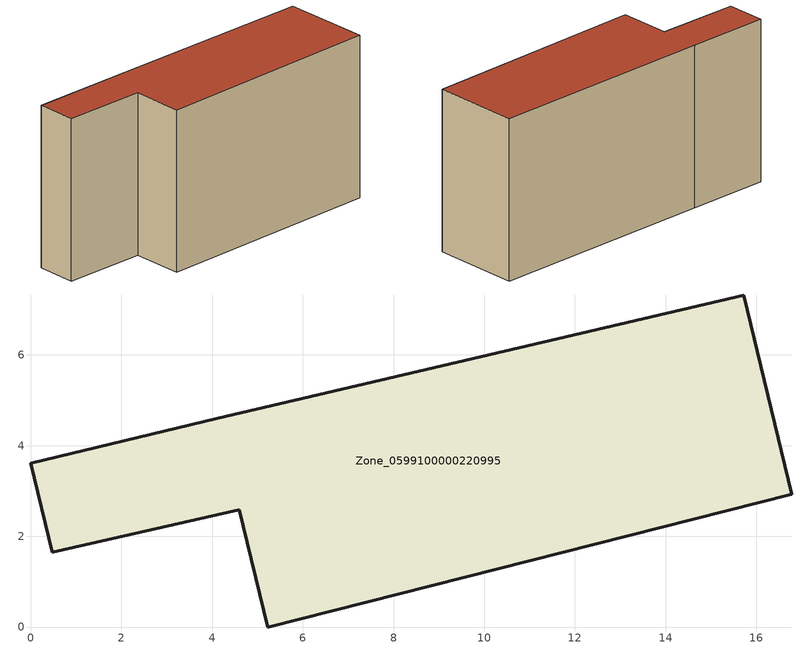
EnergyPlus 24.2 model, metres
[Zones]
Zone_0599100000220995
 floor ground (C_G): 4.6,2.59 0.47,1.65 0,3.61 4.12,4.6 15.72,7.32 16.78,2.92 5.22,0 z0
 wall outside (C_F): 0.47,1.65 4.6,2.59 5.22,0 16.78,2.92 15.72,7.32 4.12,4.6 0,3.61 0.47,1.65 z0:8.36
 roof outside (C_R): 16.78,2.92 15.72,7.32 4.12,4.6 0,3.61 0.47,1.65 4.6,2.59 5.22,0 z8.36
[BUILDING]
Pand.0599100000220995: North Axis=0; Terrain=City; Loads Convergence Tolerance Value=0.04; Temperature Convergence Tolerance Value=0.4; Solar Distribution=FullExterior; Maximum Number of Warmup Days=25; Minimum Number of Warmup Days=1
[Site:Location]
Rotterdam.The.Hague.AP_ZH_NLD Design_Conditions: Latitude=51.96; Longitude=4.45; Time Zone=1; Elevation=-4.5
[SITE:GROUNDTEMPERATURE:BUILDINGSURFACE]
18, 18, 18, 18, 18, 18, 18, 18, 18, 18, 18, 18
[MATERIAL] Thermal Absorptance=0.9; Solar Absorptance=0.7; Visible Absorptance=0.7
Name | Roughness | Thickness | Conductivity | Density | Specific Heat
G.TI.1946 | MediumSmooth | 0.15 | 1 | 540 | 1210
F.TI.1946 | Rough | 0.3 | 0.857143 | 1920 | 840
R.TI.1946 | MediumRough | 0.2 | 0.1 | 1500 | 1000
[CONSTRUCTION]
C_G: G.TI.1946
C_F: F.TI.1946
C_R: R.TI.1946
[ZONE]
Zone_0599100000220995: Type=1; Multiplier=1; Ceiling Height=Autocalculate; Volume=Autocalculate; Floor Area=autocalculate; Part of Total Floor Area=Yes
[ZONEINFILTRATION:DESIGNFLOWRATE]
Infil_Zone_0599100000220995: Zone or ZoneList or Space or SpaceList=Zone_0599100000220995; Schedule=AlwaysOn; Design Flow Rate Calculation Method=Flow/Area; Flow Rate per Floor Area=0.003; Constant Term Coefficient=1; Temperature Term Coefficient=0; Velocity Term Coefficient=0; Velocity Squared Term Coefficient=0
[HVACTEMPLATE:ZONE:IDEALLOADSAIRSYSTEM]
Zone_0599100000220995: Maximum Heating Supply Air Temperature=50; Minimum Cooling Supply Air Temperature=13; Maximum Heating Supply Air Humidity Ratio=0.0156; Minimum Cooling Supply Air Humidity Ratio=0.0077; Heating Limit=NoLimit; Cooling Limit=NoLimit; Dehumidification Control Type=ConstantSensibleHeatRatio; Cooling Sensible Heat Ratio=0.7; Dehumidification Setpoint=60; Humidification Control Type=None; Humidification Setpoint=30; Outdoor Air Method=None; Outdoor Air Flow Rate per Person=0.00944; Outdoor Air Flow Rate per Zone Floor Area=0; Outdoor Air Flow Rate per Zone=0; Demand Controlled Ventilation Type=None; Outdoor Air Economizer Type=NoEconomizer; Heat Recovery Type=None; Sensible Heat Recovery Effectiveness=0.7; Latent Heat Recovery Effectiveness=0.65
[ZONECONTROL:THERMOSTAT]
ThermostatControl_Zone_0599100000220995: Zone or ZoneList=Zone_0599100000220995; Control Type Schedule=DualSetpointControlType; Control 1=Thermostat_Zone_0599100000220995; Temperature Difference Between Cutout And Setpoint=0
[THERMOSTATSETPOINT:DUALSETPOINT]
Thermostat_Zone_0599100000220995: Heating Setpoint Temperature Schedule=HeatingSetpoint_Zone_0599100000220995; Cooling Setpoint Temperature Schedule=CoolingSetpoint_Zone_0599100000220995
[SCHEDULE:COMPACT]
HeatingSetpoint_Zone_0599100000220995: Through: 12/31, For: AllDays, Until: 24:00, 21
CoolingSetpoint_Zone_0599100000220995: Through: 12/31, For: AllDays, Until: 24:00, 24
DualSetpointControlType: Through: 12/31, For: AllDays, Until: 24:00, 4
AlwaysOn: Through: 12/31, For: AllDays, Until: 24:00, 1
